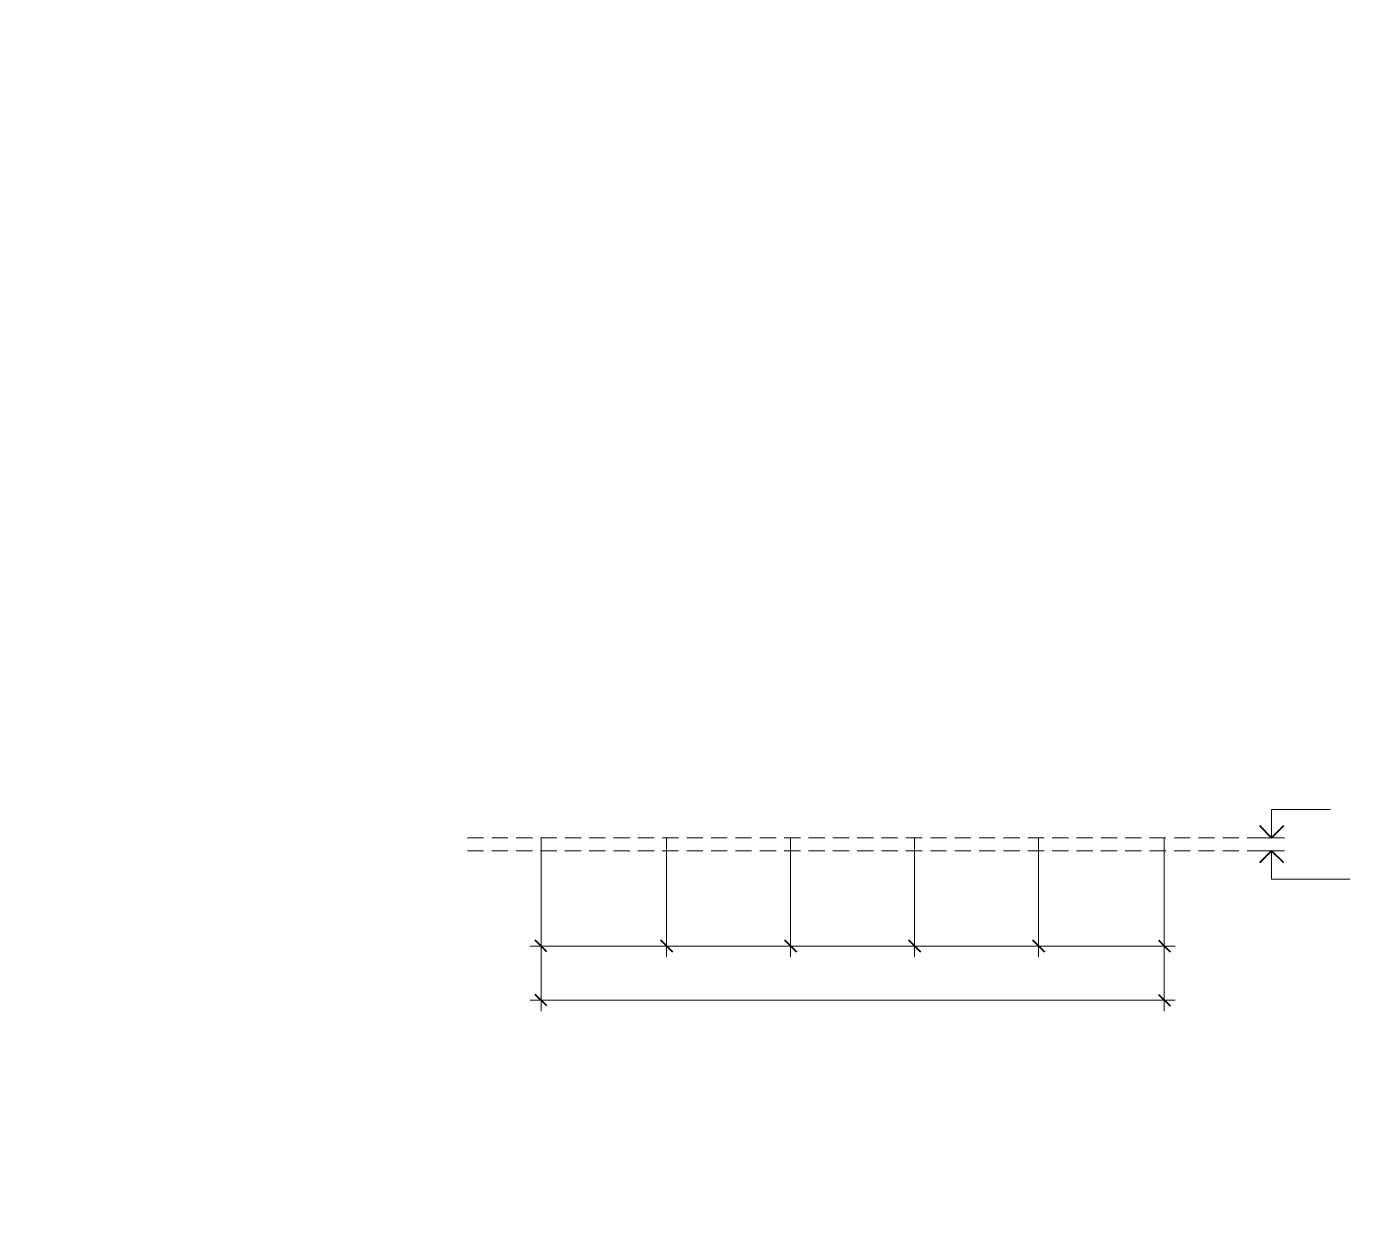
# Model space of a CAD drawing. Header units: millimetres. Extents: x 0 to 7980, y 0 to 297.
# Drawn here: x 3324.1 to 3655.3, y 0 to 297 of the extents above; entities that cross this region are included whole.
import ezdxf

# ---------------------------------------------------------------- set-up
doc = ezdxf.new("R2010")
doc.units = ezdxf.units.MM
for name, pattern in [('K5LT_BASIC', [0]), ('K5LT_DASHED', [6, 4, -2]), ('K5LT_THIN', [0])]:
    doc.linetypes.add(name, pattern=pattern)
doc.layers.add('Системный слой', color=7, linetype='Continuous')
doc.styles.add('KTEXTSTYLE', font='GOST_AU.SHX', dxfattribs={"width": 0.96, "height": 5})

# ---------------------------------------------------------------- blocks, each defined once
blk = doc.blocks.new('U137')
at = {"layer": 'Системный слой', "color": 7, "linetype": 'K5LT_THIN', "lineweight": 18}
for p, q in [((3630.55, 97.34), (3630.55, 104.34)), ((3630.55, 104.34), (3645.09, 104.34)), ((3624.96, 97.34), (3632.55, 97.34))]:
    blk.add_line(p, q, dxfattribs=at)
at = {"layer": 'Системный слой', "color": 5, "linetype": 'K5LT_BASIC', "lineweight": 40}
for p, q in [((3627.55, 100.34), (3630.55, 97.34)), ((3630.55, 97.34), (3633.55, 100.34))]:
    blk.add_line(p, q, dxfattribs=at)
blk = doc.blocks.new('U138')
at = {"layer": 'Системный слой', "color": 7, "linetype": 'K5LT_THIN', "lineweight": 18}
for p, q in [((3625.29, 94.14), (3632.55, 94.14)), ((3630.55, 94.14), (3630.55, 87.14)), ((3630.55, 87.14), (3649.94, 87.14))]:
    blk.add_line(p, q, dxfattribs=at)
at = {"layer": 'Системный слой', "color": 5, "linetype": 'K5LT_BASIC', "lineweight": 40}
for p, q in [((3630.55, 94.14), (3627.55, 91.14)), ((3633.55, 91.14), (3630.55, 94.14))]:
    blk.add_line(p, q, dxfattribs=at)
blk = doc.blocks.new('U136')
at = {"layer": 'Системный слой', "color": 7, "linetype": 'K5LT_DASHED', "lineweight": 18}
for p, q in [((3432.54, 97.34), (3633.71, 97.34)), ((3432.54, 94.14), (3633.71, 94.14))]:
    blk.add_line(p, q, dxfattribs=at)
at = {"layer": 'Системный слой'}
for name in ['U137', 'U138']:
    blk.add_blockref(name, (0, 0), dxfattribs=at)

msp = doc.modelspace()

# ---------------------------------------------------------------- linework, layer by layer
at = {"layer": 'Системный слой', "color": 7, "linetype": 'K5LT_THIN', "lineweight": 18}
for p, q in [((3450.6729, 97.34377), (3450.6729, 68.01044)), ((3450.6729, 97.34377), (3450.6729, 54.67711)), ((3481.60623, 97.34377), (3481.60623, 68.01044)), ((3481.60623, 97.34377), (3481.60623, 68.01044)), ((3512.13956, 97.34377), (3512.13956, 68.01044)), ((3512.13956, 97.34377), (3512.13956, 68.01044)), ((3542.6729, 97.34377), (3542.6729, 68.01044)), ((3542.6729, 97.34377), (3542.6729, 68.01044)), ((3573.20623, 97.34377), (3573.20623, 68.01044)), ((3573.20623, 97.34377), (3573.20623, 68.01044)), ((3604.13956, 97.34377), (3604.13956, 68.01044)), ((3604.13956, 97.34377), (3604.13956, 54.67711)), ((3450.6729, 70.67711), (3448.00623, 70.67711)), ((3450.6729, 70.67711), (3481.60623, 70.67711)), ((3481.60623, 70.67711), (3478.93956, 70.67711)), ((3481.60623, 70.67711), (3484.2729, 70.67711)), ((3481.60623, 70.67711), (3512.13956, 70.67711)), ((3512.13956, 70.67711), (3509.4729, 70.67711)), ((3512.13956, 70.67711), (3514.80623, 70.67711)), ((3512.13956, 70.67711), (3542.6729, 70.67711)), ((3542.6729, 70.67711), (3540.00623, 70.67711)), ((3542.6729, 70.67711), (3545.33956, 70.67711)), ((3542.6729, 70.67711), (3573.20623, 70.67711)), ((3573.20623, 70.67711), (3570.53956, 70.67711)), ((3573.20623, 70.67711), (3575.8729, 70.67711)), ((3573.20623, 70.67711), (3604.13956, 70.67711)), ((3604.13956, 70.67711), (3606.80623, 70.67711)), ((3450.6729, 57.34377), (3448.00623, 57.34377)), ((3450.6729, 57.34377), (3604.13956, 57.34377)), ((3604.13956, 57.34377), (3606.80623, 57.34377))]:
    msp.add_line(p, q, dxfattribs=at)
at = {"layer": 'Системный слой', "color": 5, "linetype": 'K5LT_BASIC', "lineweight": 40}
for p, q in [((3452.0869, 69.26311), (3449.2589, 72.09111)), ((3480.19223, 72.09111), (3483.02023, 69.26311)), ((3483.02023, 69.26311), (3480.19223, 72.09111)), ((3510.72556, 72.09111), (3513.55356, 69.26311)), ((3513.55356, 69.26311), (3510.72556, 72.09111)), ((3541.2589, 72.09111), (3544.0869, 69.26311)), ((3544.0869, 69.26311), (3541.2589, 72.09111)), ((3571.79223, 72.09111), (3574.62023, 69.26311)), ((3574.62023, 69.26311), (3571.79223, 72.09111)), ((3602.72556, 72.09111), (3605.55356, 69.26311)), ((3452.0869, 55.92977), (3449.2589, 58.75777)), ((3602.72556, 58.75777), (3605.55356, 55.92977))]:
    msp.add_line(p, q, dxfattribs=at)

# ---------------------------------------------------------------- block references
at = {"layer": 'Системный слой'}
msp.add_blockref('U136', (0, 0), dxfattribs=at)

doc.saveas('drawing.dxf')
